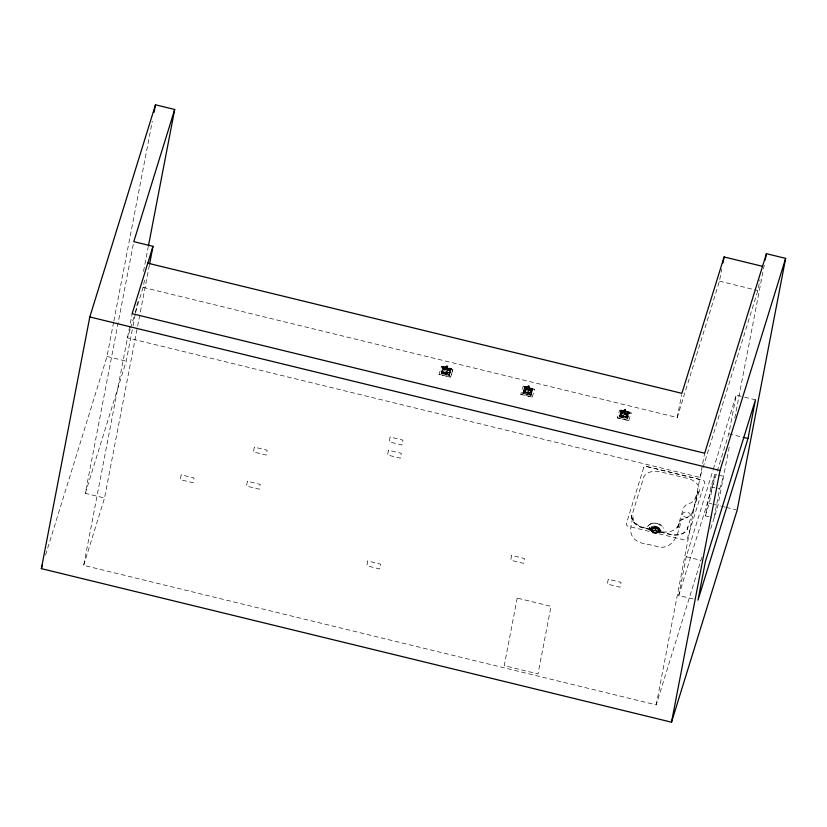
<?xml version="1.0" encoding="UTF-8"?>
<svg xmlns="http://www.w3.org/2000/svg" width="827" height="827" viewBox="0 0 827 827"><rect width="100%" height="100%" fill="white"/><g stroke="black" fill="none" stroke-linecap="round" stroke-linejoin="round"><path stroke-width="0.62" stroke-dasharray="4.13 3.1" d="M649.422 528.329C649.908 531.275 654.343 533.219 657.517 532.722M655.615 530.014C655.511 527.626 654.881 531.885 655.015 529.797M655.553 530.448L655.832 529.807M677.768 527.967L677.861 527.481M677.995 526.799L677.871 527.357L678.647 524.959M678.657 524.835L678.771 524.277M45.547 555.051L107.014 356.478L113.599 322.334M113.837 321.062L152.313 121.238M149.346 265.302L104.533 498.009L85.315 493.326L133.788 241.649M701.958 557.098L656.214 704.893L83.682 565.358L132.144 313.681M85.315 493.326L126.231 361.161L132.806 327.006M133.054 325.745L135.246 314.363M135.483 313.102L137.923 300.449M143.526 271.359L148.147 247.335M135.494 312.006L143.123 287.372L144.983 277.686M439.075 374.383L450.643 376.998L452.989 369.421L441.463 366.619L439.075 374.383L450.601 377.195L452.989 369.421M441.463 366.619L452.948 369.617M441.711 371.943L441.391 373.587L443.138 367.57L450.808 369.535M450.953 370.196L451.263 368.656L443.065 366.661L442.755 368.201L450.984 370.114L449.319 375.499L441.122 373.504L441.453 371.881L449.65 373.876L449.319 375.499M442.89 368.232L443.034 367.457M444.678 370.124L444.781 369.597M446.342 365.803L445.774 368.056L446.342 365.803L447.893 366.185L447.686 367.271L446.135 366.899M447.097 365.803L446.859 366.909L447.045 365.751M447.645 370.847A1.53 1.013 10.9 0 0 445.681 369.462A1.53 1.013 10.9 0 0 445.164 371.147A1.53 1.013 10.9 0 0 447.645 370.847L447.748 370.32A1.53 1.013 10.9 0 0 445.784 368.935A1.53 1.013 10.9 0 0 445.267 370.62A1.53 1.013 10.9 0 0 447.748 370.32M449.392 373.814L449.071 375.458L450.973 369.39M449.361 374.61L449.216 375.386L451.263 368.656M520.731 394.283L532.257 397.094L520.731 394.283L523.109 386.519L534.604 389.517L523.109 386.519M523.357 391.843L523.046 393.487L524.794 387.47L532.454 389.434M532.609 390.096L532.919 388.556L524.721 386.56L524.411 388.101L532.64 390.013L530.965 395.399L522.767 393.404L523.098 391.781L531.296 393.776L530.965 395.399M524.545 388.132L524.69 387.356M526.334 390.024L526.437 389.496M527.998 385.702L527.43 387.956L527.998 385.702L529.549 386.085L528.98 388.339L529.549 386.085M528.753 385.702L528.515 386.809L528.856 385.568M529.301 390.747A1.53 1.013 10.9 0 0 527.337 389.362A1.53 1.013 10.9 0 0 526.82 391.047A1.53 1.013 10.9 0 0 529.301 390.747L529.404 390.22A1.53 1.013 10.9 0 0 527.44 388.835A1.53 1.013 10.9 0 0 526.913 390.52A1.53 1.013 10.9 0 0 529.404 390.22M530.479 391.709A2.729 1.819 10.9 0 0 526.892 389.29A2.729 1.819 10.9 0 0 526.086 392.329A2.729 1.819 10.9 0 0 530.5 391.626A2.729 1.819 10.9 0 0 526.902 389.207A2.729 1.819 10.9 0 0 526.096 392.256A2.801 1.861 10.9 0 0 530.562 391.657A2.801 1.861 10.9 0 0 526.902 389.155A2.801 1.861 10.9 0 0 526.044 392.267A2.729 1.819 10.9 0 0 530.479 391.709L530.572 391.564M531.048 393.714L530.727 395.368L532.919 388.556M530.862 395.285L532.609 388.669L532.288 390.313L524.607 388.442L524.918 386.798L522.767 393.404L530.996 395.316M617.293 417.821L628.82 420.623L617.293 417.821L619.671 410.047L631.166 413.055L619.671 410.047M619.33 416.932L619.661 415.319L627.858 417.315L627.528 418.938L619.33 416.932L621.005 411.546M619.64 416.105L619.485 416.88L621.48 410.326L621.17 411.97L628.851 413.841L629.171 412.197L627.455 418.017M619.919 415.381L619.599 417.025L621.201 411.774L628.892 413.655M621.098 411.66L621.284 410.099L629.481 412.094L627.528 418.938M622.896 413.562L623 413.035M624.561 409.241L623.992 411.495L624.354 410.326L625.905 410.709L626.111 409.613L624.561 409.241L624.199 410.399L625.75 410.781L626.111 409.613M625.367 409.747C625.729 407.783 624.447 412.156 625.481 409.179M625.75 410.781L625.543 411.867L625.905 410.709M625.863 414.286A1.53 1.013 10.9 0 0 623.899 412.9A1.53 1.013 10.9 0 0 623.372 414.585A1.53 1.013 10.9 0 0 625.863 414.286L625.967 413.758A1.53 1.013 10.9 0 0 624.003 412.373A1.53 1.013 10.9 0 0 623.475 414.058A1.53 1.013 10.9 0 0 625.967 413.758M627.042 415.237A2.729 1.819 10.9 0 0 623.455 412.818A2.729 1.819 10.9 0 0 622.648 415.867A2.729 1.819 10.9 0 0 627.062 415.154A2.729 1.819 10.9 0 0 623.465 412.735A2.801 1.861 10.9 0 0 622.607 415.805A2.801 1.861 10.9 0 0 627.124 415.185A2.801 1.861 10.9 0 0 623.465 412.694A2.729 1.819 10.9 0 0 622.659 415.785A2.729 1.819 10.9 0 0 627.042 415.237L627.135 415.092M627.662 415.381A3.37 2.243 10.9 0 0 623.238 412.394A3.37 2.243 10.9 0 0 622.245 416.146A3.37 2.243 10.9 0 0 627.662 415.381L627.683 415.299A3.37 2.243 10.9 0 0 623.248 412.311A3.37 2.243 10.9 0 0 622.255 416.074A3.37 2.243 10.9 0 0 627.683 415.299M627.61 417.253L627.29 418.896L629.481 412.094M629.171 413.634L629.43 412.26L621.232 410.264M631.88 515.035C630.267 521.351 638.826 527.636 645.825 528.174L667.916 533.549C674.987 536.196 686.606 534.976 687.93 526.892M649.402 527.936L649.536 527.264C648.192 532.185 654.932 534.583 658.747 533.208C662.324 530.531 662.117 529.735 658.447 532.598L657.176 532.071L658.933 532.412M143.123 287.372L677.23 417.542L681.655 394.551M677.23 417.542L719.449 281.159L721.775 269.054M656.214 704.893L704.676 453.217M693.171 598.975L678.76 595.461L686.214 556.747L712.957 470.377M699.094 491.424L687.899 527.078A15.175 10.089 10.9 0 1 667.854 533.963L645.753 528.577A15.175 10.089 10.9 0 1 632.49 513.577L643.075 479.371A15.175 10.089 10.9 0 1 663.12 472.486L685.221 477.872A15.175 10.089 10.9 0 1 698.484 492.871M709.09 516.792L705.369 515.883L710.962 486.845L714.869 474.212L717.35 474.822M705.369 515.883L709.277 503.25L714.869 474.212M678.76 595.461L728.794 433.834L736.247 395.11L743.452 396.867M718.591 475.122L723.563 476.331L719.655 488.964L714.063 518.002L710.331 517.092M703.064 467.575L757.873 290.525L759.961 279.629M729.176 447.2L717.97 505.369L710.352 530.004M734.779 418.111L763.269 270.14M763.517 268.868L764.241 265.074M678.285 526.282L678.481 525.383M679.091 523.687L677.613 528.711L677.726 528.153M679.215 523.015L678.678 524.763M130.159 329.26L127.492 337.881L700.014 477.417L702.681 468.806M130.542 328.03L133.974 316.937M83.682 565.358L104.533 498.009M443.065 366.661L441.401 372.047L449.599 374.052M447.893 366.185L447.324 368.439L447.541 367.343L445.991 366.971M449.257 374.497L450.953 368.77L450.643 370.413L442.952 368.542L443.272 366.888L441.122 373.504L449.34 375.417M524.721 386.56L523.046 391.946L531.244 393.952M532.733 389.403L524.535 387.408M532.257 397.094L534.635 389.321M621.284 410.099L619.609 415.485L627.807 417.48M621.098 410.947L629.295 412.942M628.82 420.623L631.197 412.859M713.339 469.147L736.247 395.11M693.233 509.763C692.106 515.407 686.73 518.24 681.665 519.583L683.247 518.87L680.207 521.134L681.469 518.963L681.262 519.521C678.926 532.454 673.871 550.906 656.948 546.626C649.412 543.566 639.044 544.962 633.451 537.943C628.086 531.616 632.024 522.829 633.079 515.821C631.57 527.998 651.552 528.97 659.729 531.358C666.366 533.167 675.907 531.585 678.192 525.228L683.919 507.189L686.162 504.801L691.713 502.496L694.329 500.511L697.761 491.486L695.569 502.733L694.153 506.3L694.742 504.894M647.624 526.716L648.358 525.383M655.036 529.621L655.894 529.518M449.071 372.305C453.206 366.526 441.401 363.901 442.724 370.878M530.727 392.205C534.862 386.426 523.057 383.8 524.38 390.778M627.29 415.733C631.425 409.965 619.619 407.329 620.932 414.306M648.275 525.507L651.159 523.543M649.464 524.442L653.02 523.119M655.036 529.363L655.553 529.394M658.985 532.392L657.289 532.919L656.493 532.288L657.899 532.784M652.948 523.253L655.067 523.067M646.807 466.531L702.805 480.198M646.29 466.48L647.169 466.573M655.015 523.191L657.124 523.512M719.449 281.159L757.873 290.525M744.651 397.156L755.464 399.792M728.794 433.834L742.005 437.049M527.791 386.798L529.342 387.17M527.636 386.871L529.187 387.243M443.014 366.826L451.211 368.832M524.669 386.726L532.867 388.731M442.879 367.508L451.108 369.421M621.335 411.102L629.016 412.973M620.974 411.629L629.202 413.541M442.993 368.346L450.674 370.217M524.638 388.245L532.33 390.117M531.172 394.458L522.943 392.546L531.141 394.541M619.537 415.991L627.734 417.986L619.506 416.074M619.361 416.849L627.559 418.844M710.962 486.845L719.655 488.964M107.014 356.478L126.231 361.161M709.277 503.25L711.758 503.86M712.998 504.16L720.369 505.959M721.578 506.248L725.176 507.127M726.375 507.427L735.989 509.763M686.214 556.747L700.624 560.261M657.134 523.388L662.241 526.406M659.098 524.049C661.538 523.098 664.567 531.792 663.151 527.647M654.715 525.993L654.55 528.143L654.054 526.013L654.715 525.993M655.377 526.034L655.501 528.205L656.049 526.137L655.377 526.034M650.291 528.494L652.141 529.838L650.291 528.494M658.282 530.676L660.473 530.055L658.282 530.676M181.216 474.822L180.286 479.66L193.094 482.782L194.025 477.944L181.216 474.822M247.387 481.231L246.456 486.069L259.264 489.191L260.195 484.353L247.387 481.231M254.354 447.128L253.424 451.976L266.232 455.088L267.162 450.25L254.354 447.128M390.117 437.007L389.186 441.845L401.994 444.967L402.925 440.129L390.117 437.007M388.494 450.198L387.563 455.036L400.371 458.158L401.302 453.32L388.494 450.198M367.767 560.995L366.837 565.833L379.645 568.955L380.575 564.117L367.767 560.995M449.464 371.861L449.454 371.943A3.37 2.243 10.9 0 1 444.037 372.636A3.37 2.243 10.9 0 1 445.04 368.883A3.37 2.243 10.9 0 1 449.464 371.861M531.12 391.76L531.11 391.843A3.37 2.243 10.9 0 1 525.683 392.618A3.37 2.243 10.9 0 1 526.685 388.783A3.37 2.243 10.9 0 1 531.12 391.76A3.37 2.243 10.9 0 1 525.693 392.536A3.37 2.243 10.9 0 1 526.675 388.855A3.37 2.243 10.9 0 1 531.11 391.843M511.624 555.393L510.693 560.23L523.501 563.352L524.432 558.514L511.624 555.393M517.216 598.097L504.201 665.663L538.015 673.902L551.03 606.336L517.216 598.097M608.238 579.251L607.307 584.089L620.116 587.211L621.046 582.373L608.238 579.251M656.7 526.292L656.287 528.412L657.341 526.52L656.7 526.292M441.318 372.563L449.495 374.641L441.318 372.563M643.664 467.751L626.308 523.842A2.884 1.923 10.9 0 0 628.53 526.365L683.939 539.866A2.884 1.923 10.9 0 0 687.309 538.708L704.666 482.617A2.884 1.923 10.9 0 0 702.443 480.094L647.034 466.593A2.884 1.923 10.9 0 0 643.664 467.751M654.281 532.143L653.371 532.495L654.281 532.143M654.922 532.299L654.664 532.867L655.346 532.97L654.922 532.299M650.642 527.657L652.286 529.311L650.642 527.657M658.147 531.192L660.287 530.934L658.147 531.192M657.93 526.778L656.989 528.742L658.488 527.099L657.93 526.778M658.985 527.44L657.579 529.177L659.429 527.843L658.985 527.44M651.314 526.954L652.627 528.856L651.314 526.954M657.806 531.658L659.781 531.72L657.806 531.658M659.791 528.246L658.013 529.683L660.091 528.691L659.791 528.246M653.557 531.844L652.224 531.916L653.557 531.844M652.265 526.417L651.748 526.665L653.144 528.494L652.265 526.417M660.297 529.135L658.24 530.231L660.297 529.135M653.423 526.086L652.813 526.23L653.795 528.257L653.423 526.086M652.937 531.42L651.283 531.172L652.937 531.42M655.873 532.361L656.669 533.001L655.873 532.361M652.482 530.924L650.622 530.314L652.482 530.924M652.214 530.386L650.28 529.404L652.214 530.386M683.877 516.399A3.959 2.636 10.9 0 0 690.318 515.614A3.959 2.636 10.9 0 0 685.232 512.027A3.959 2.636 10.9 0 0 683.877 516.399M653.33 531.596A2.832 1.881 10.9 0 0 657.941 531.037A2.832 1.881 10.9 0 0 654.302 528.463A2.832 1.881 10.9 0 0 653.33 531.596M444.45 372.346A2.729 1.819 10.9 0 0 448.844 371.726A2.801 1.861 10.9 0 0 445.246 369.255A2.801 1.861 10.9 0 0 444.388 372.367A2.801 1.861 10.9 0 0 448.906 371.757A2.729 1.819 10.9 0 0 445.257 369.307A2.729 1.819 10.9 0 0 444.45 372.346M443.903 372.543A3.37 2.243 10.9 0 0 449.33 371.768A3.37 2.243 10.9 0 0 444.895 368.78A3.37 2.243 10.9 0 0 443.903 372.543M444.306 372.264A2.729 1.819 10.9 0 0 448.71 371.633A2.729 1.819 10.9 0 0 445.112 369.214A2.729 1.819 10.9 0 0 444.306 372.264M444.254 372.14A2.801 1.861 10.9 0 0 448.772 371.519A2.801 1.861 10.9 0 0 445.112 369.028A2.801 1.861 10.9 0 0 444.254 372.14M445.36 371.013A1.22 0.806 10.9 0 0 447.345 370.775A1.22 0.806 10.9 0 0 445.784 369.669A1.22 0.806 10.9 0 0 445.36 371.013M525.558 392.443A3.37 2.243 10.9 0 0 530.986 391.667A3.37 2.243 10.9 0 0 526.551 388.68A3.37 2.243 10.9 0 0 525.558 392.443M525.962 392.163A2.729 1.819 10.9 0 0 530.365 391.533A2.729 1.819 10.9 0 0 526.768 389.114A2.729 1.819 10.9 0 0 525.962 392.163M525.91 392.039A2.801 1.861 10.9 0 0 530.427 391.419A2.801 1.861 10.9 0 0 526.768 388.928A2.801 1.861 10.9 0 0 525.91 392.039M527.016 390.913A1.22 0.806 10.9 0 0 529.001 390.675A1.22 0.806 10.9 0 0 527.43 389.569A1.22 0.806 10.9 0 0 527.016 390.913M622.121 415.971A3.37 2.243 10.9 0 0 627.548 415.195A3.37 2.243 10.9 0 0 623.113 412.218A3.37 2.243 10.9 0 0 622.121 415.971M622.524 415.692A2.729 1.819 10.9 0 0 626.918 415.061A2.729 1.819 10.9 0 0 623.331 412.642A2.729 1.819 10.9 0 0 622.524 415.692M622.462 415.578A2.801 1.861 10.9 0 0 626.98 414.958A2.801 1.861 10.9 0 0 623.331 412.466A2.801 1.861 10.9 0 0 622.462 415.578M623.579 414.451A1.22 0.806 10.9 0 0 625.563 414.213A1.22 0.806 10.9 0 0 623.992 413.107A1.22 0.806 10.9 0 0 623.579 414.451"/><path stroke-width="1.24" d="M174.693 109.484L133.788 241.649L152.995 246.332L132.144 313.681L704.676 453.217L766.433 253.693L785.65 258.375L737.188 510.052L671.514 722.198L41.35 568.625L89.812 316.948L155.486 104.802L174.693 109.484L148.395 246.074M154.018 112.389L155.486 104.802M149.584 264.04L152.995 246.332M722.943 263.007L724.101 256.959L762.525 266.325M671.514 722.198L719.986 470.522L785.65 258.375M765.223 260.019L766.433 253.693M748.011 438.517L755.464 399.792L705.431 561.43L697.978 600.144L748.011 438.517L743.204 437.338M41.35 568.625L42.497 564.924M724.101 256.959L681.893 393.342L147.785 263.172M89.812 316.948L719.986 470.522"/></g></svg>
